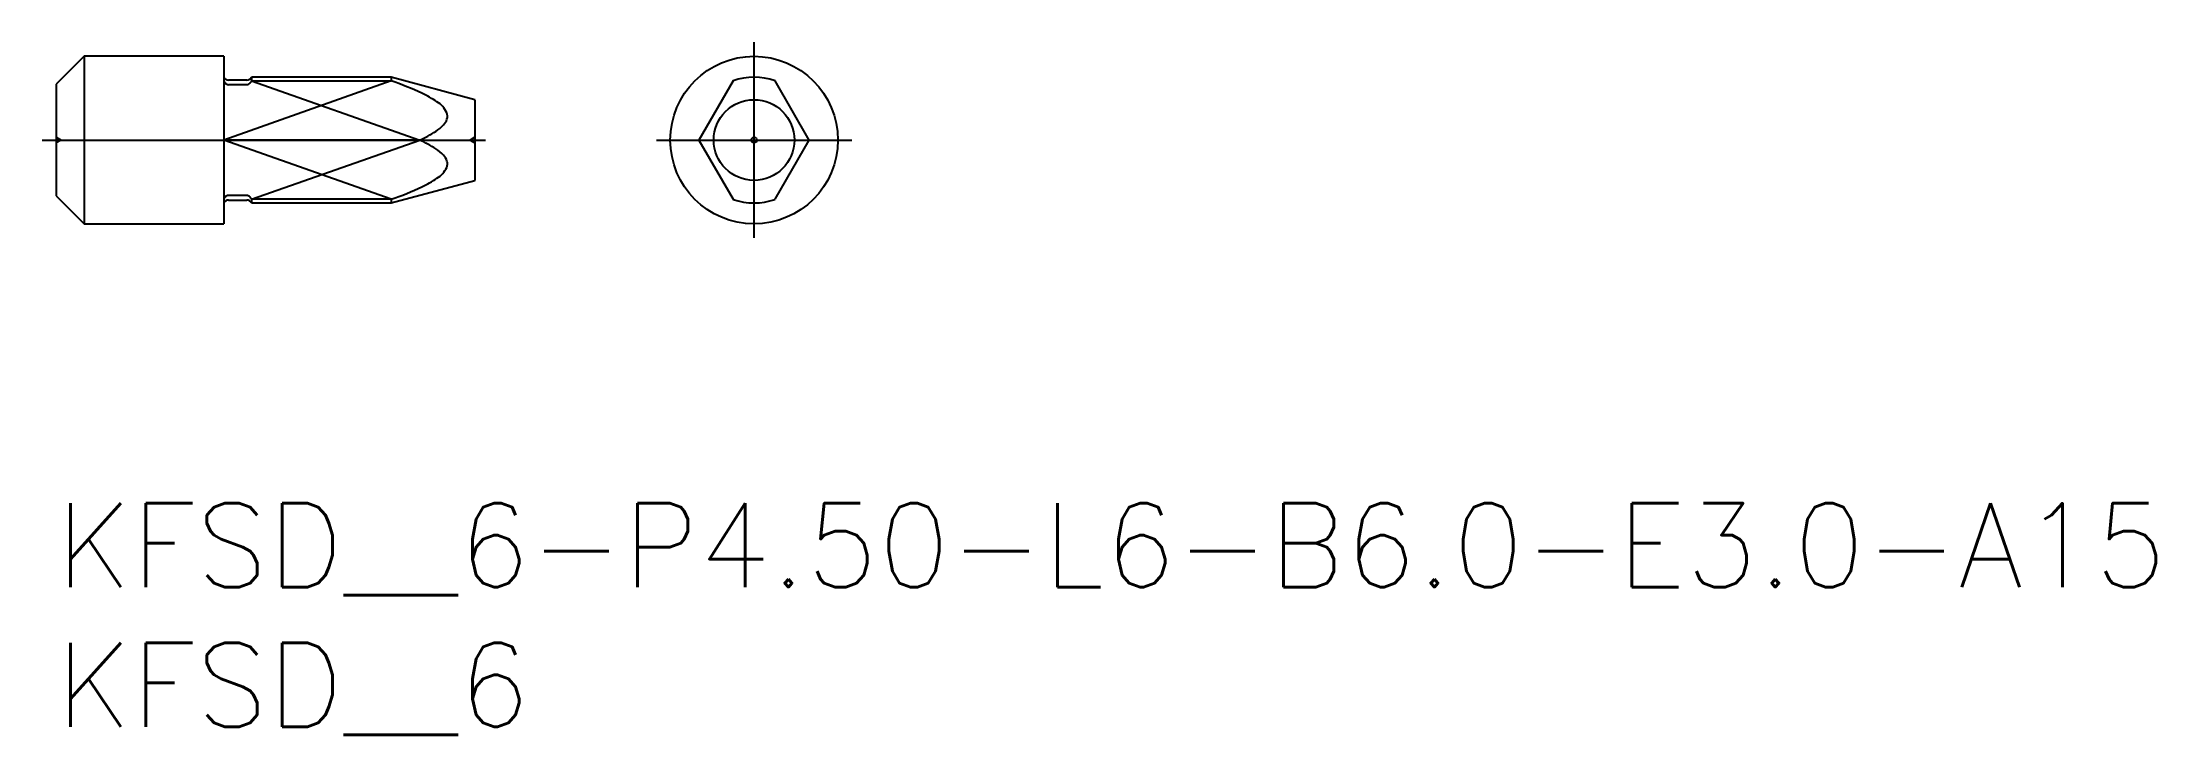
# Model space of a CAD drawing. Extents: x -0.5 to 75.2, y -8.3 to 16.5.
import ezdxf

# ---------------------------------------------------------------- set-up
doc = ezdxf.new("R2010")
doc.units = 0
doc.header["$LTSCALE"] = 0.5
doc.linetypes.add('CENTER', pattern=[50.8, 31.75, -6.35, 6.35, -6.35])
doc.linetypes.add('DASHED', pattern=[19.05, 12.7, -6.35])
for name, color, linetype in [('MSM_CENTER', 1, 'CENTER'), ('MSM_CONTINUOUS', 7, 'CONTINUOUS'), ('MSM_DASHED', 4, 'DASHED'), ('MSM_NARROW', 5, 'CONTINUOUS'), ('MSM_PART_NUMBER', 7, 'CONTINUOUS')]:
    doc.layers.add(name, color=color, linetype=linetype)
doc.styles.get("Standard").update_dxf_attribs({"font": 'txt.shx', "height": 0.5, "bigfont": 'bigfont.shx'})

# ---------------------------------------------------------------- blocks, each defined once
blk = doc.blocks.new('*U18')
at = {"layer": 'MSM_PART_NUMBER'}
blk.add_text('KFSD__6-P4.50-L6-B6.0-E3.0-A15', height=3, dxfattribs=at).set_placement((0, -3))
blk = doc.blocks.new('*U19')
at = {"layer": 'MSM_PART_NUMBER'}
blk.add_text('KFSD__6', height=3, dxfattribs=at).set_placement((0, -8))

msp = doc.modelspace()

# ---------------------------------------------------------------- linework, layer by layer
at = {"layer": 'MSM_CENTER'}
for p, q in [((25, 9.5), (25, 16.5)), ((-0.5, 13), (15.5, 13)), ((21.5, 13), (28.5, 13))]:
    msp.add_line(p, q, dxfattribs=at)
at = {"layer": 'MSM_CONTINUOUS'}
for p, q in [((1, 16), (0, 15)), ((6, 16), (1, 16)), ((1, 16), (1, 10)), ((6, 16), (6, 10)), ((6.827, 15.15), (6.173, 15.15)), ((12, 15.25), (7, 15.25)), ((7, 15.25), (7, 15.121)), ((15, 14.446), (12, 15.25)), ((12, 15.25), (12, 15.121)), ((0, 15), (0, 11)), ((6.173, 14.984), (6.827, 14.984)), ((7, 15.121), (12, 15.121)), ((15, 14.446), (15, 11.554)), ((24.25, 15.121), (23.025, 13)), ((26.975, 13), (25.75, 15.121)), ((13.027, 13), (6, 13)), ((23.025, 13), (24.25, 10.879)), ((25.75, 10.879), (26.975, 13)), ((12, 10.75), (15, 11.554)), ((0, 11), (1, 10)), ((6.827, 11.016), (6.173, 11.016)), ((6.173, 10.85), (6.827, 10.85)), ((7, 10.879), (7, 10.75)), ((12, 10.879), (7, 10.879)), ((7, 10.75), (12, 10.75)), ((12, 10.879), (12, 10.75)), ((1, 10), (6, 10))]:
    msp.add_line(p, q, dxfattribs=at)
for radius in [3, 1.446, 0.1]:
    msp.add_circle((25, 13), radius, dxfattribs=at)
for centre, radius, start, end in [((6.173, 15.35), 0.2, 210, 270), ((6.827, 15.35), 0.2, 270, 330), ((25, 13), 2.25, 70.52878, 109.47122), ((6.256, 15.23), 0.278, 203.02157, 221.68368), ((6.204, 15.184), 0.209, 221.80108, 237.52921), ((6.175, 15.135), 0.152, 236.96597, 269.48683), ((6.826, 15.13), 0.146, 270.27345, 289.54445), ((6.809, 15.168), 0.188, 290.49141, 316.07494), ((6.751, 15.226), 0.271, 315.86367, 337.22103), ((7.963, 3.569), 12.237, 65.17763, 70.73527), ((11.425, 11.09), 3.957, 55.94188, 64.96413), ((13.167, 13.59), 0.912, 25.17612, 58.68499), ((13.444, 13.942), 0.587, 317.48559, 340.91755), ((13.661, 13.855), 0.354, 342.72381, 20.2283), ((11.275, 16.891), 4.268, 294.23904, 302.96749), ((11.275, 9.109), 4.268, 57.03251, 65.76096), ((12.823, 14.516), 1.432, 302.72044, 317.33664), ((12.823, 11.484), 1.432, 42.66336, 57.27956), ((13.444, 12.058), 0.587, 19.08245, 42.51441), ((13.661, 12.145), 0.354, 339.7717, 17.27619), ((11.425, 14.91), 3.957, 295.03587, 304.05812), ((13.167, 12.41), 0.912, 301.31501, 334.82388), ((6.256, 10.77), 0.278, 138.31632, 156.97843), ((6.173, 10.65), 0.2, 90, 150), ((6.204, 10.816), 0.209, 122.47079, 138.19892), ((6.175, 10.865), 0.152, 90.51317, 123.03403), ((6.826, 10.87), 0.146, 70.45555, 89.72655), ((6.827, 10.65), 0.2, 30, 90), ((6.809, 10.832), 0.188, 43.92506, 69.50859), ((6.751, 10.774), 0.271, 22.77897, 44.13633), ((7.963, 22.431), 12.237, 289.26473, 294.82237), ((25, 13), 2.25, 250.52878, 289.47122)]:
    msp.add_arc(centre, radius, start, end, dxfattribs=at)
at = {"layer": 'MSM_DASHED'}
for p, q in [((0, 13.1), (0.173, 13)), ((0.173, 13), (0, 12.9)), ((15, 13.1), (14.827, 13)), ((14.827, 13), (15, 12.9))]:
    msp.add_line(p, q, dxfattribs=at)
at = {"layer": 'MSM_NARROW'}
for p, q in [((12, 15.121), (6, 13)), ((7, 15.121), (13.027, 13)), ((12, 10.879), (6, 13)), ((7, 10.879), (13.027, 13))]:
    msp.add_line(p, q, dxfattribs=at)

# ---------------------------------------------------------------- block references
at = {"layer": 'MSM_CONTINUOUS'}
for name in ['*U18', '*U19']:
    msp.add_blockref(name, (0, 0), dxfattribs=at)

doc.saveas('drawing.dxf')
